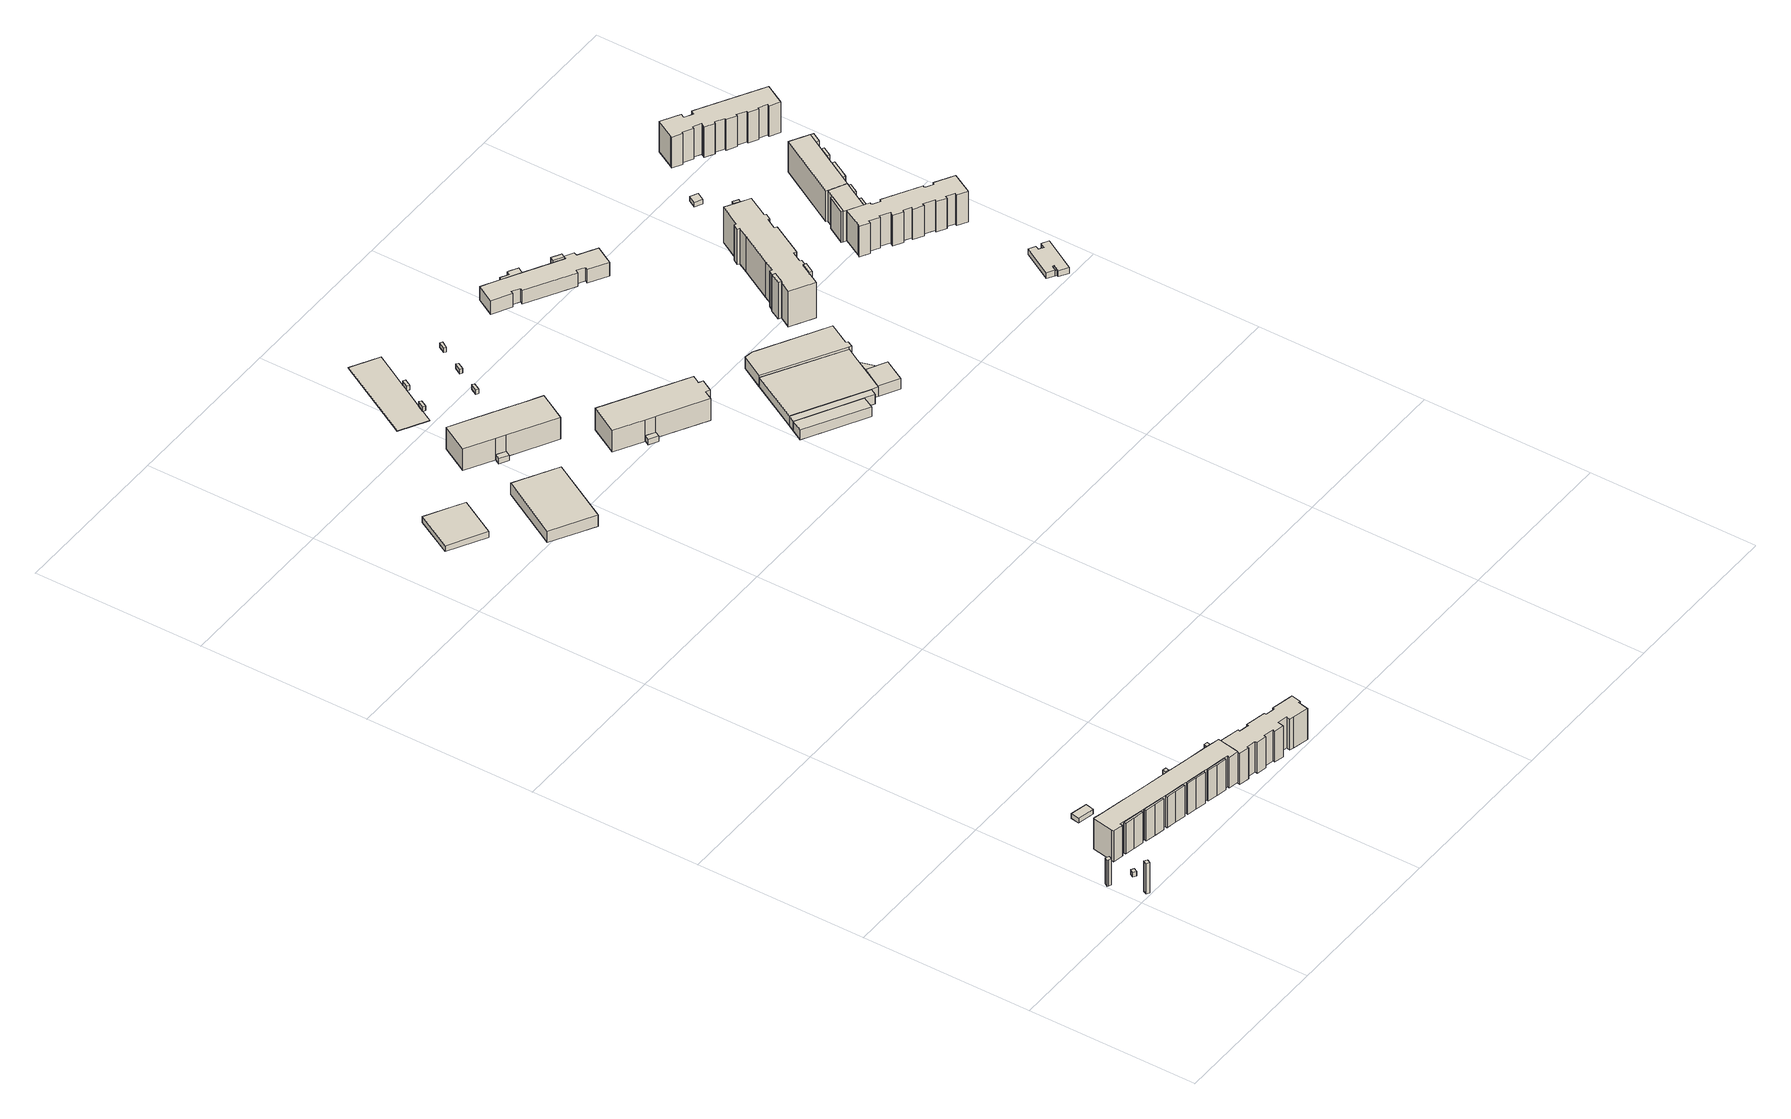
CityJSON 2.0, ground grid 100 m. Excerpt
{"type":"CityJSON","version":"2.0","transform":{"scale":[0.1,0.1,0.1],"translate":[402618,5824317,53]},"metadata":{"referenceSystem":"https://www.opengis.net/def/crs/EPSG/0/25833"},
"CityObjects":{
"building1":{"type":"Building","attributes":{"Gemeindeschluessel":"11000010","BezugspunktDach":"2200","function":"51009_1610","measuredHeight":19.88,"storeysAboveGround":0},"address":[{"country":"Germany","locality":"Berlin"}],"geometry":[{"type":"Solid","lod":"1","boundaries":[[[[0,1,2,3]],[[4,5,6,7]],[[4,7,3,2]],[[5,4,2,1]],[[6,5,1,0]],[[7,6,0,3]]]]}]},
"building2":{"type":"Building","attributes":{"Gemeindeschluessel":"11000010","BezugspunktDach":"2200","function":"51009_1610","measuredHeight":17.05,"storeysAboveGround":0},"address":[{"country":"Germany","locality":"Berlin"}],"geometry":[{"type":"Solid","lod":"1","boundaries":[[[[8,9,10,11,12,13]],[[14,15,16,17,18,19]],[[14,19,13,12]],[[15,14,12,11]],[[16,15,11,10]],[[17,16,10,9]],[[18,17,9,8]],[[19,18,8,13]]]]}]},
"building3":{"type":"Building","attributes":{"Gemeindeschluessel":"11000010","BezugspunktDach":"2200","function":"51009_1610","measuredHeight":3,"storeysAboveGround":0},"address":[{"country":"Germany","locality":"Berlin"}],"geometry":[{"type":"Solid","lod":"1","boundaries":[[[[20,21,22,23]],[[24,25,26,27]],[[24,27,23,22]],[[25,24,22,21]],[[26,25,21,20]],[[27,26,20,23]]]]}]},
"building4":{"type":"Building","attributes":{"Gemeindeschluessel":"11000010","BezugspunktDach":"2200","function":"51009_1610","measuredHeight":3,"storeysAboveGround":0},"address":[{"country":"Germany","locality":"Berlin"}],"geometry":[{"type":"Solid","lod":"1","boundaries":[[[[28,29,30,31]],[[32,33,34,35]],[[32,35,31,30]],[[33,32,30,29]],[[34,33,29,28]],[[35,34,28,31]]]]}]},
"building5":{"type":"Building","attributes":{"Gemeindeschluessel":"11000010","BezugspunktDach":"2200","function":"51009_1610","measuredHeight":2.23,"storeysAboveGround":0},"address":[{"country":"Germany","locality":"Berlin"}],"geometry":[{"type":"Solid","lod":"1","boundaries":[[[[36,37,38,39]],[[40,41,42,43]],[[40,43,39,38]],[[41,40,38,37]],[[42,41,37,36]],[[43,42,36,39]]]]}]},
"building6":{"type":"Building","attributes":{"Gemeindeschluessel":"11000010","BezugspunktDach":"2200","function":"31001_2523","measuredHeight":3,"storeysAboveGround":1},"address":[{"country":"Germany","locality":"Berlin","thoroughfareNumber":"44 (1)","thoroughfareName":"Wuhletalstraße"}],"geometry":[{"type":"Solid","lod":"1","boundaries":[[[[44,45,46,47]],[[48,49,50,51]],[[48,51,47,46]],[[49,48,46,45]],[[50,49,45,44]],[[51,50,44,47]]]]}]},
"building7":{"type":"Building","attributes":{"Gemeindeschluessel":"11000010","BezugspunktDach":"2200","function":"51009_1610","measuredHeight":2.2,"storeysAboveGround":0},"address":[{"country":"Germany","locality":"Berlin"}],"geometry":[{"type":"Solid","lod":"1","boundaries":[[[[52,53,54,55]],[[56,57,58,59]],[[56,59,55,54]],[[57,56,54,53]],[[58,57,53,52]],[[59,58,52,55]]]]}]},
"building8":{"type":"Building","attributes":{"Gemeindeschluessel":"11000010","function":"31001_1010"},"address":[{"country":"Germany","locality":"Berlin","thoroughfareNumber":"44, 46, 48, 50, 52, 54","thoroughfareName":"Wuhletalstraße"}],"children":["building8-1","building8-2","building8-3","building8-4","building8-5","building8-6"]},
"building8-1":{"type":"BuildingPart","attributes":{"BezugspunktDach":"2200","measuredHeight":20.22,"storeysAboveGround":6},"parents":["building8"],"geometry":[{"type":"MultiSurface","lod":"1","boundaries":[[[60,61,62,63,64,65,66,67,68,69,70,71,72,73,74,75,76,77,78,79,80,81,82,83,84,85,86,87,88,89,90,91]],[[92,93,94,95,96,43,42,59,58,97,98,99,100,101,102,103,104,105,106,107,108,109,110,111,112,113,114,115,116,117,118,119]],[[92,119,91,90]],[[93,92,90,89]],[[94,93,89,88]],[[95,94,88,87]],[[96,95,87,86]],[[43,96,86,85]],[[42,43,85,84]],[[59,42,84,83]],[[58,59,83,82]],[[97,58,82,81]],[[98,97,81,80]],[[99,98,80,79]],[[100,99,79,78]],[[101,100,78,77]],[[102,101,77,76]],[[103,102,76,75]],[[104,103,75,74]],[[105,104,74,73]],[[106,105,73,72]],[[107,106,72,71]],[[108,107,71,70]],[[109,108,70,69]],[[110,120,121,68]],[[111,110,68,67]],[[113,112,66,65]],[[115,122,123,124,63]],[[125,126,127,128]],[[116,115,63,62]],[[117,129,130,62,61]],[[118,117,61,60]],[[119,118,60,91]],[[109,69,121,120]],[[112,111,67,66,131]],[[114,113,65,64]],[[132,114,64,126,125]],[[128,127,124,123,122]],[[116,62,130,129]]]}]},
"building8-2":{"type":"BuildingPart","attributes":{"BezugspunktDach":"2200","measuredHeight":20.22,"storeysAboveGround":6},"parents":["building8"],"geometry":[{"type":"MultiSurface","lod":"1","boundaries":[[[133,134,65,126,135]],[[125,113,136,137,138]],[[125,138,135,126]],[[136,113,65,134]],[[137,136,134,133]],[[138,137,133,135]],[[114,64,65,113]],[[125,126,64,114]]]}]},
"building8-3":{"type":"BuildingPart","attributes":{"BezugspunktDach":"2200","measuredHeight":20.22,"storeysAboveGround":6},"parents":["building8"],"geometry":[{"type":"Solid","lod":"1","boundaries":[[[[139,140,69,121,141]],[[120,109,142,143,144]],[[120,144,141,121]],[[142,109,69,140]],[[143,142,140,139]],[[144,143,139,141]],[[109,120,121,69]]]]}]},
"building8-4":{"type":"BuildingPart","attributes":{"BezugspunktDach":"2200","measuredHeight":20.22,"storeysAboveGround":6},"parents":["building8"],"geometry":[{"type":"Solid","lod":"1","boundaries":[[[[145,146,127,124,147]],[[123,128,148,149,150]],[[123,150,147,124]],[[148,128,127,146]],[[149,148,146,145]],[[150,149,145,147]],[[128,123,124,127]]]]}]},
"building8-5":{"type":"BuildingPart","attributes":{"BezugspunktDach":"2200","measuredHeight":20.22,"storeysAboveGround":6},"parents":["building8"],"geometry":[{"type":"MultiSurface","lod":"1","boundaries":[[[151,152,67,66,153]],[[112,111,154,155,156]],[[112,156,153,66]],[[154,111,67,152]],[[155,154,152,151]],[[156,155,151,153]],[[111,112,66,67,157]]]}]},
"building8-6":{"type":"BuildingPart","attributes":{"BezugspunktDach":"2200","measuredHeight":20.22,"storeysAboveGround":6},"parents":["building8"],"geometry":[{"type":"Solid","lod":"1","boundaries":[[[[158,159,62,130,160]],[[129,116,161,162,163]],[[129,163,160,130]],[[161,116,62,159]],[[162,161,159,158]],[[163,162,158,160]],[[116,129,130,62]]]]}]},
"building9":{"type":"Building","attributes":{"Gemeindeschluessel":"11000010","BezugspunktDach":"2200","function":"51009_1610","measuredHeight":20.76,"storeysAboveGround":0},"address":[{"country":"Germany","locality":"Berlin"}],"geometry":[{"type":"Solid","lod":"1","boundaries":[[[[164,165,166,167]],[[168,169,98,97]],[[168,97,167,166]],[[169,168,166,165]],[[98,169,165,164]],[[97,98,164,167]]]]}]},
"building10":{"type":"Building","attributes":{"Gemeindeschluessel":"11000010","BezugspunktDach":"2200","function":"51009_1610","measuredHeight":12.46,"storeysAboveGround":0},"address":[{"country":"Germany","locality":"Berlin"}],"geometry":[{"type":"Solid","lod":"1","boundaries":[[[[170,171,172,173]],[[174,175,100,99]],[[174,99,173,172]],[[175,174,172,171]],[[100,175,171,170]],[[99,100,170,173]]]]}]},
"building11":{"type":"Building","attributes":{"Gemeindeschluessel":"11000010","BezugspunktDach":"2200","function":"51009_1610","measuredHeight":20.37,"storeysAboveGround":0},"address":[{"country":"Germany","locality":"Berlin"}],"geometry":[{"type":"Solid","lod":"1","boundaries":[[[[176,177,178,179]],[[180,181,102,101]],[[180,101,179,178]],[[181,180,178,177]],[[102,181,177,176]],[[101,102,176,179]]]]}]},
"building12":{"type":"Building","attributes":{"Gemeindeschluessel":"11000010","BezugspunktDach":"2200","function":"31001_1010","measuredHeight":20.27,"storeysAboveGround":6},"address":[{"country":"Germany","locality":"Berlin","thoroughfareNumber":"56, 58, 60","thoroughfareName":"Wuhletalstraße"}],"geometry":[{"type":"Solid","lod":"1","boundaries":[[[[182,183,184,185,186,187,188,189,190,191,192,193,194,195,196,197,198,199,200,201,202,203,204,205,206,207,208,209,210,211,212]],[[213,214,215,216,217,218,219,220,221,222,223,224,225,226,227,228,229,230,231,232,233,234,235,236,237,238,239,240,241,242,243]],[[213,243,212,211]],[[214,213,211,210]],[[215,214,210,209]],[[216,215,209,208]],[[217,216,208,207]],[[218,217,207,206]],[[219,218,206,205]],[[220,219,205,204]],[[221,220,204,203]],[[222,221,203,202]],[[223,222,202,201]],[[224,223,201,200]],[[225,224,200,199]],[[226,225,199,198]],[[227,226,198,197]],[[228,227,197,196]],[[229,228,196,195]],[[230,229,195,194]],[[231,230,194,193]],[[232,231,193,192]],[[233,232,192,191]],[[234,233,191,190]],[[235,234,190,189]],[[236,235,189,188]],[[237,236,188,187]],[[238,237,187,186]],[[239,238,186,185]],[[240,239,185,184]],[[241,240,184,183]],[[242,241,183,182]],[[243,242,182,212]]]]}]},
"building13":{"type":"Building","attributes":{"Gemeindeschluessel":"11000010","BezugspunktDach":"2200","function":"31001_3065","measuredHeight":3.96,"storeysAboveGround":1},"address":[{"country":"Germany","locality":"Berlin","thoroughfareNumber":"14","thoroughfareName":"Flämingstraße"}],"geometry":[{"type":"Solid","lod":"1","boundaries":[[[[244,245,246,247]],[[248,249,250,251]],[[248,251,247,246]],[[249,248,246,245]],[[250,249,245,244]],[[251,250,244,247]]]]}]},
"building14":{"type":"Building","attributes":{"Gemeindeschluessel":"11000010","BezugspunktDach":"2200","function":"31001_3021","measuredHeight":7.24,"storeysAboveGround":1},"address":[{"country":"Germany","locality":"Berlin","thoroughfareNumber":"18 (1)","thoroughfareName":"Flämingstraße"}],"geometry":[{"type":"Solid","lod":"1","boundaries":[[[[252,253,254,255]],[[256,257,258,259]],[[256,259,255,254]],[[257,256,254,253]],[[258,257,253,252]],[[259,258,252,255]]]]}]},
"building15":{"type":"Building","attributes":{"Gemeindeschluessel":"11000010","BezugspunktDach":"2200","function":"51009_1610","measuredHeight":3.48,"storeysAboveGround":0},"address":[{"country":"Germany","locality":"Berlin"}],"geometry":[{"type":"Solid","lod":"1","boundaries":[[[[260,261,262,263]],[[264,265,266,267]],[[264,267,263,262]],[[265,264,262,261]],[[266,265,261,260]],[[267,266,260,263]]]]}]},
"building16":{"type":"Building","attributes":{"Gemeindeschluessel":"11000010","BezugspunktDach":"2200","function":"51009_1610","measuredHeight":3,"storeysAboveGround":0},"address":[{"country":"Germany","locality":"Berlin"}],"geometry":[{"type":"Solid","lod":"1","boundaries":[[[[268,269,270,271]],[[272,273,274,275]],[[272,275,271,270]],[[273,272,270,269]],[[274,273,269,268]],[[275,274,268,271]]]]}]},
"building17":{"type":"Building","attributes":{"name":"Marcana Schule","Gemeindeschluessel":"11000010","BezugspunktDach":"2200","function":"31001_3021","measuredHeight":14.15,"storeysAboveGround":4},"address":[{"country":"Germany","locality":"Berlin","thoroughfareNumber":"18","thoroughfareName":"Flämingstraße"}],"geometry":[{"type":"Solid","lod":"1","boundaries":[[[[276,277,278,279,280,281,282,283,284,285]],[[286,287,288,289,290,291,292,293,294,295]],[[286,295,285,284]],[[287,286,284,283]],[[288,287,283,282]],[[289,288,282,281]],[[290,289,281,280]],[[291,290,280,279]],[[292,291,279,278]],[[293,292,278,277]],[[294,293,277,276]],[[295,294,276,285]]]]}]},
"building18":{"type":"Building","attributes":{"Gemeindeschluessel":"11000010","BezugspunktDach":"2200","function":"51009_1610","measuredHeight":3,"storeysAboveGround":0},"address":[{"country":"Germany","locality":"Berlin"}],"geometry":[{"type":"Solid","lod":"1","boundaries":[[[[296,297,298,299]],[[300,301,302,303]],[[300,303,299,298]],[[301,300,298,297]],[[302,301,297,296]],[[303,302,296,299]]]]}]},
"building19":{"type":"Building","attributes":{"Gemeindeschluessel":"11000010","BezugspunktDach":"2200","function":"51009_1610","measuredHeight":2.61,"storeysAboveGround":0},"address":[{"country":"Germany","locality":"Berlin"}],"geometry":[{"type":"Solid","lod":"1","boundaries":[[[[304,305,306,307]],[[308,309,290,289]],[[308,289,307,306]],[[309,308,306,305]],[[290,309,305,304]],[[289,290,304,307]]]]}]},
"building20":{"type":"Building","attributes":{"Gemeindeschluessel":"11000010","BezugspunktDach":"2200","function":"31001_3060","measuredHeight":0.087,"storeysAboveGround":5},"address":[{"country":"Germany","locality":"Berlin","thoroughfareNumber":"16A, 16B, 16C","thoroughfareName":"Wittenberger Straße"}],"geometry":[{"type":"Solid","lod":"1","boundaries":[[[[310,303,300,311,312,313,314,315,316,317]],[[318,319,320,321,322,323,324,325,326,327]],[[318,327,317,316]],[[319,318,316,315]],[[320,319,315,314]],[[321,320,314,313]],[[322,321,313,312]],[[323,322,312,311]],[[324,323,311,300]],[[325,324,300,303]],[[326,325,303,310]],[[327,326,310,317]]]]}]},
"building21":{"type":"Building","attributes":{"Gemeindeschluessel":"11000010","BezugspunktDach":"2200","function":"51009_1610","measuredHeight":3.48,"storeysAboveGround":0},"address":[{"country":"Germany","locality":"Berlin"}],"geometry":[{"type":"Solid","lod":"1","boundaries":[[[[328,329,330,331]],[[332,333,334,335]],[[332,335,331,330]],[[333,332,330,329]],[[334,333,329,328]],[[335,334,328,331]]]]}]},
"building22":{"type":"Building","attributes":{"Gemeindeschluessel":"11000010","BezugspunktDach":"2200","function":"51009_1610","measuredHeight":3,"storeysAboveGround":0},"address":[{"country":"Germany","locality":"Berlin"}],"geometry":[{"type":"Solid","lod":"1","boundaries":[[[[336,337,338,339]],[[322,340,341,323]],[[322,323,339,338]],[[340,322,338,337]],[[341,340,337,336]],[[323,341,336,339]]]]}]},
"building23":{"type":"Building","attributes":{"Gemeindeschluessel":"11000010","BezugspunktDach":"2200","function":"51009_1610","measuredHeight":3,"storeysAboveGround":0},"address":[{"country":"Germany","locality":"Berlin"}],"geometry":[{"type":"Solid","lod":"1","boundaries":[[[[342,343,344,345]],[[346,347,348,349]],[[346,349,345,344]],[[347,346,344,343]],[[348,347,343,342]],[[349,348,342,345]]]]}]},
"building24":{"type":"Building","attributes":{"Gemeindeschluessel":"11000010","BezugspunktDach":"2200","function":"31001_3021","measuredHeight":14.2,"storeysAboveGround":4},"address":[{"country":"Germany","locality":"Berlin","thoroughfareNumber":"16","thoroughfareName":"Flämingstraße"}],"geometry":[{"type":"Solid","lod":"1","boundaries":[[[[350,351,352,353,354,355,356,357,358,359]],[[360,361,362,363,364,365,366,367,368,369]],[[360,369,359,358]],[[361,360,358,357]],[[362,361,357,356]],[[363,362,356,355]],[[364,363,355,354]],[[365,364,354,353]],[[366,365,353,352]],[[367,366,352,351]],[[368,367,351,350]],[[369,368,350,359]]]]}]},
"building25":{"type":"Building","attributes":{"Gemeindeschluessel":"11000010","BezugspunktDach":"2200","function":"51009_1610","measuredHeight":3,"storeysAboveGround":0},"address":[{"country":"Germany","locality":"Berlin"}],"geometry":[{"type":"Solid","lod":"1","boundaries":[[[[370,371,372,373]],[[374,375,376,377]],[[374,377,373,372]],[[375,374,372,371]],[[376,375,371,370]],[[377,376,370,373]]]]}]},
"building26":{"type":"Building","attributes":{"Gemeindeschluessel":"11000010","BezugspunktDach":"2200","function":"51009_1610","measuredHeight":3,"storeysAboveGround":0},"address":[{"country":"Germany","locality":"Berlin"}],"geometry":[{"type":"Solid","lod":"1","boundaries":[[[[378,379,380,381]],[[382,383,384,385]],[[382,385,381,380]],[[383,382,380,379]],[[384,383,379,378]],[[385,384,378,381]]]]}]},
"building27":{"type":"Building","attributes":{"Gemeindeschluessel":"11000010","function":"31001_9998"},"address":[{"country":"Germany","locality":"Berlin","thoroughfareNumber":"40","thoroughfareName":"Wittenberger Straße"}],"children":["building27-1","building27-2","building27-3","building27-4","building27-5","building27-6"]},
"building27-1":{"type":"BuildingPart","attributes":{"BezugspunktDach":"2200","measuredHeight":11.66,"storeysAboveGround":2},"parents":["building27"],"geometry":[{"type":"MultiSurface","lod":"1","boundaries":[[[386,387,388,389,390,391,392,393]],[[394,395,396,397,398,399,400,401]],[[394,401,393,392]],[[397,396,390,389]],[[389,402,403,404]],[[399,398,388,387]],[[387,399,387,386]],[[386,400,386,393]],[[395,394,392,391]],[[396,395,391,390]],[[405,398,406,407,402,388]],[[397,404,403,407]],[[400,399,387,386]],[[408,401,400,386,393]]]}]},
"building27-2":{"type":"BuildingPart","attributes":{"BezugspunktDach":"2200","measuredHeight":6.82,"storeysAboveGround":2},"parents":["building27"],"geometry":[{"type":"MultiSurface","lod":"1","boundaries":[[[409,410,411,412,413]],[[407,414,415,416,398]],[[402,388,398,413,412]],[[414,417,403,412,411]],[[415,414,411,410]],[[416,415,410,409]],[[398,416,409,413]],[[407,398,388,402]],[[407,403,417,414]]]}]},
"building27-3":{"type":"BuildingPart","attributes":{"BezugspunktDach":"2200","measuredHeight":7.51,"storeysAboveGround":2},"parents":["building27"],"geometry":[{"type":"MultiSurface","lod":"1","boundaries":[[[418,419,420,421,422,423,424,425]],[[426,427,428,429,430,431,396,394]],[[426,394,425,424]],[[427,426,424,423]],[[428,427,423,422]],[[429,428,422,421]],[[430,429,421,420]],[[431,430,420,419]],[[396,431,419,418]],[[392,391,395,394,396,395,391,390,418,425]],[[394,395,391,392]],[[390,391,395,396]]]}]},
"building27-4":{"type":"BuildingPart","attributes":{"BezugspunktDach":"2200","measuredHeight":6.02,"storeysAboveGround":2},"parents":["building27"],"geometry":[{"type":"MultiSurface","lod":"1","boundaries":[[[432,433,387,393,434]],[[401,399,435,436,437]],[[401,437,434,393]],[[435,399,387,433]],[[436,435,433,432]],[[387,399,400,386]],[[393,386,400,401]],[[437,436,432,434,438]]]}]},
"building27-5":{"type":"BuildingPart","attributes":{"BezugspunktDach":"2200","measuredHeight":6.25,"storeysAboveGround":2},"parents":["building27"],"geometry":[{"type":"MultiSurface","lod":"1","boundaries":[[[439,440,441,442]],[[437,436,443,444]],[[437,444,442,441]],[[445,432,434,441,440]],[[443,436,440,439]],[[444,443,439,442]],[[436,437,434,432,445]]]}]},
"building27-6":{"type":"BuildingPart","attributes":{"BezugspunktDach":"2200","measuredHeight":4.82,"storeysAboveGround":2},"parents":["building27"],"geometry":[{"type":"MultiSurface","lod":"1","boundaries":[[[417,404,403]],[[397,414,407]],[[414,397,404,417]],[[397,446,407,403,404]],[[407,414,417,403]]]}]},
"building28":{"type":"Building","attributes":{"Gemeindeschluessel":"11000010","function":"31001_3065"},"address":[{"country":"Germany","locality":"Berlin","thoroughfareNumber":"20, 22","thoroughfareName":"Wittenberger Straße"}],"children":["building28-1","building28-2"]},
"building28-1":{"type":"BuildingPart","attributes":{"BezugspunktDach":"2200","measuredHeight":8.85,"storeysAboveGround":3},"parents":["building28"],"geometry":[{"type":"MultiSurface","lod":"1","boundaries":[[[447,448,449,450,451,452,453,454,455,456,457,458,459,460,461,462,463,464,465,466,467,468]],[[469,470,471,472,473,474,475,476,477,478,479,480,481,482,483,484,485,486,487,488,489,490]],[[469,490,468,467]],[[470,469,467,466]],[[491,492,466,465]],[[472,471,465,464]],[[473,472,464,463]],[[474,473,463,462]],[[475,474,462,461]],[[476,475,461,460]],[[477,476,460,459]],[[478,477,459,458]],[[479,478,458,457]],[[480,479,457,456]],[[481,480,456,455]],[[482,481,455,454]],[[483,482,454,453]],[[484,483,453,452]],[[485,484,452,451]],[[486,485,451,450]],[[487,486,450,449]],[[488,487,449,448]],[[489,488,448,447]],[[490,489,447,468]],[[493,471,470,492,491]]]}]},
"building28-2":{"type":"BuildingPart","attributes":{"BezugspunktDach":"2200","measuredHeight":8.83,"storeysAboveGround":3},"parents":["building28"],"geometry":[{"type":"MultiSurface","lod":"1","boundaries":[[[491,494,495,496,497,498,492]],[[499,500,501,502,503,504,505]],[[499,505,492,498]],[[500,499,498,497]],[[501,500,497,496]],[[502,501,496,495]],[[503,502,495,494]],[[504,503,494,491]],[[505,504,506,471,470]],[[470,471,506,491,492,507]]]}]},
"building29":{"type":"Building","attributes":{"Gemeindeschluessel":"11000010","BezugspunktDach":"2200","function":"51009_1610","measuredHeight":23.93,"storeysAboveGround":0},"address":[{"country":"Germany","locality":"Berlin"}],"geometry":[{"type":"Solid","lod":"1","boundaries":[[[[508,509,510,511,512]],[[513,514,515,516,517]],[[513,517,512,511]],[[514,513,511,510]],[[515,514,510,509]],[[516,515,509,508]],[[517,516,508,512]]]]}]},
"building30":{"type":"Building","attributes":{"Gemeindeschluessel":"11000010","BezugspunktDach":"2200","function":"51009_1610","measuredHeight":23.76,"storeysAboveGround":0},"address":[{"country":"Germany","locality":"Berlin"}],"geometry":[{"type":"Solid","lod":"1","boundaries":[[[[518,519,520,521,522]],[[523,524,525,526,527]],[[523,527,522,521]],[[524,523,521,520]],[[525,524,520,519]],[[526,525,519,518]],[[527,526,518,522]]]]}]},
"building31":{"type":"Building","attributes":{"Gemeindeschluessel":"11000010","BezugspunktDach":"2200","function":"31001_1022","measuredHeight":23.22,"storeysAboveGround":3},"address":[{"country":"Germany","locality":"Berlin","thoroughfareNumber":"38","thoroughfareName":"Wittenberger Straße"}],"geometry":[{"type":"Solid","lod":"1","boundaries":[[[[528,529,530,531,532,533,534,535,536,537,538,539,540,541,542,543,544,545,546,547,548,549,550,551,552,553,554,555,556,557]],[[516,515,514,558,559,560,561,562,563,564,565,566,567,568,569,570,571,572,573,574,575,576,577,578,579,580,581,582,583,584]],[[516,584,557,556]],[[515,516,556,555]],[[514,515,555,554]],[[558,514,554,553]],[[559,558,553,552]],[[560,559,552,551]],[[561,560,551,550]],[[562,561,550,549]],[[563,562,549,548]],[[564,563,548,547]],[[565,564,547,546]],[[566,565,546,545]],[[567,566,545,544]],[[568,567,544,543]],[[569,568,543,542]],[[570,569,542,541]],[[571,570,541,540]],[[572,571,540,539]],[[573,572,539,538]],[[574,573,538,537]],[[575,574,537,536]],[[576,575,536,535]],[[577,576,535,534]],[[578,577,534,533]],[[579,578,533,532]],[[580,579,532,531]],[[581,580,531,530]],[[582,581,530,529]],[[583,582,529,528]],[[584,583,528,557]]]]}]},
"building32":{"type":"Building","attributes":{"Gemeindeschluessel":"11000010","BezugspunktDach":"2200","function":"51009_1610","measuredHeight":23.65,"storeysAboveGround":0},"address":[{"country":"Germany","locality":"Berlin"}],"geometry":[{"type":"Solid","lod":"1","boundaries":[[[[585,586,587,588]],[[589,590,591,592]],[[589,592,588,587]],[[590,589,587,586]],[[591,590,586,585]],[[592,591,585,588]]]]}]},
"building33":{"type":"Building","attributes":{"Gemeindeschluessel":"11000010","BezugspunktDach":"2200","function":"31001_2523","measuredHeight":3.21,"storeysAboveGround":1},"address":[{"country":"Germany","locality":"Berlin","thoroughfareNumber":"25 (1)","thoroughfareName":"Wittenberger Straße"}],"geometry":[{"type":"Solid","lod":"1","boundaries":[[[[593,594,595,596]],[[597,598,599,600]],[[597,600,596,595]],[[598,597,595,594]],[[599,598,594,593]],[[600,599,593,596]]]]}]},
"building34":{"type":"Building","attributes":{"Gemeindeschluessel":"11000010","BezugspunktDach":"2200","function":"51009_1610","measuredHeight":3.27,"storeysAboveGround":0},"address":[{"country":"Germany","locality":"Berlin"}],"geometry":[{"type":"Solid","lod":"1","boundaries":[[[[601,602,603,604]],[[605,606,607,608]],[[605,608,604,603]],[[606,605,603,602]],[[607,606,602,601]],[[608,607,601,604]]]]}]},
"building35":{"type":"Building","attributes":{"Gemeindeschluessel":"11000010","BezugspunktDach":"2200","function":"31001_3212","measuredHeight":3.79,"storeysAboveGround":1},"address":[{"country":"Germany","locality":"Berlin","thoroughfareNumber":"48","thoroughfareName":"Wittenberger Straße"}],"geometry":[{"type":"Solid","lod":"1","boundaries":[[[[609,610,611,612,613,614,615,616,617,618,619,620,621,622]],[[623,624,625,626,627,628,629,630,631,607,606,605,608,632]],[[623,632,622,621]],[[624,623,621,620]],[[625,624,620,619]],[[626,625,619,618]],[[627,626,618,617]],[[628,627,617,616]],[[629,628,616,615]],[[630,629,615,614]],[[631,630,614,613]],[[607,631,613,612]],[[606,607,612,611]],[[605,606,611,610]],[[608,605,610,609]],[[632,608,609,622]]]]}]},
"building36":{"type":"Building","attributes":{"Gemeindeschluessel":"11000010","BezugspunktDach":"2200","function":"31001_1010","measuredHeight":19.99,"storeysAboveGround":6},"address":[{"country":"Germany","locality":"Berlin","thoroughfareNumber":"41, 43, 45, 47","thoroughfareName":"Wittenberger Straße"}],"geometry":[{"type":"Solid","lod":"1","boundaries":[[[[633,634,635,636,637,638,639,640,641,642,643,644,645,646,647,648,649,650,651,652,653,654,655,656,657,658,659,660,661,662,663,664,665,666,667]],[[668,669,670,671,672,673,674,675,676,677,678,679,680,681,682,683,684,685,686,687,688,689,690,691,692,693,694,695,696,697,698,699,700,701,702]],[[668,702,667,666]],[[669,668,666,665]],[[670,669,665,664]],[[671,670,664,663]],[[672,671,663,662]],[[673,672,662,661]],[[674,673,661,660]],[[675,674,660,659]],[[676,675,659,658]],[[677,676,658,657]],[[678,677,657,656]],[[679,678,656,655]],[[680,679,655,654]],[[681,680,654,653]],[[682,681,653,652]],[[683,682,652,651]],[[684,683,651,650]],[[685,684,650,649]],[[686,685,649,648]],[[687,686,648,647]],[[688,687,647,646]],[[689,688,646,645]],[[690,689,645,644]],[[691,690,644,643]],[[692,691,643,642]],[[693,692,642,641]],[[694,693,641,640]],[[695,694,640,639]],[[696,695,639,638]],[[697,696,638,637]],[[698,697,637,636]],[[699,698,636,635]],[[700,699,635,634]],[[701,700,634,633]],[[702,701,633,667]]]]}]},
"building37":{"type":"Building","attributes":{"Gemeindeschluessel":"11000010","function":"31001_1010"},"address":[{"country":"Germany","locality":"Berlin","thoroughfareNumber":"33, 35, 37, 39","thoroughfareName":"Wittenberger Straße"}],"children":["building37-1","building37-2","building37-3","building37-4","building37-5","building37-6","building37-7","building37-8"]},
"building37-1":{"type":"BuildingPart","attributes":{"BezugspunktDach":"2200","measuredHeight":20.08,"storeysAboveGround":6},"parents":["building37"],"geometry":[{"type":"MultiSurface","lod":"1","boundaries":[[[703,704,705,706,707,708,709,710,711]],[[712,713,714,715,716,717,718,719,720]],[[712,720,711,710]],[[713,712,710,709]],[[715,721,722,723,707]],[[714,708,724,725]],[[716,715,707,706]],[[718,717,705,704]],[[720,719,703,711]],[[726,714,713,709,708]],[[725,724,723,722,721]],[[717,716,706,705]],[[719,718,704,703]]]}]},
"building37-2":{"type":"BuildingPart","attributes":{"BezugspunktDach":"2200","measuredHeight":20.08,"storeysAboveGround":6},"parents":["building37"],"geometry":[{"type":"Solid","lod":"1","boundaries":[[[[727,728,709,708]],[[713,729,730,714]],[[729,713,709,728]],[[730,729,728,727]],[[714,730,727,708]],[[713,714,708,709]]]]}]},
"building37-3":{"type":"BuildingPart","attributes":{"BezugspunktDach":"2200","measuredHeight":20.09,"storeysAboveGround":6},"parents":["building37"],"geometry":[{"type":"MultiSurface","lod":"1","boundaries":[[[731,732,733,734,735,736,704,703,737,738]],[[739,719,718,740,741,742,743,744,745,746]],[[719,739,737,703]],[[740,718,704,736]],[[747,748,736,735]],[[742,741,735,734],[749,750,747,741]],[[743,742,734,733]],[[751,752,753,733,732]],[[745,744,732,731]],[[746,745,731,738]],[[738,737,739,746]],[[718,719,703,704]],[[741,740,748,747]],[[747,750,749,741]],[[754,744,743,753,752,751]]]}]},
"building37-4":{"type":"BuildingPart","attributes":{"BezugspunktDach":"2200","measuredHeight":20.29,"storeysAboveGround":6},"parents":["building37"],"geometry":[{"type":"Solid","lod":"1","boundaries":[[[[755,756,757,758]],[[759,739,746,760]],[[759,760,758,757]],[[739,759,757,756]],[[746,738,737,739,756,755]],[[760,746,755,758]],[[739,737,738,746]]]]}]},
"building37-5":{"type":"BuildingPart","attributes":{"BezugspunktDach":"2200","measuredHeight":20.08,"storeysAboveGround":6},"parents":["building37"],"geometry":[{"type":"Solid","lod":"1","boundaries":[[[[761,762,763,706,705]],[[716,764,765,766,717]],[[764,716,706,763]],[[765,764,763,762]],[[766,765,762,761]],[[717,766,761,705]],[[716,717,705,706]]]]}]},
"building37-6":{"type":"BuildingPart","attributes":{"BezugspunktDach":"2200","measuredHeight":20.08,"storeysAboveGround":6},"parents":["building37"],"geometry":[{"type":"MultiSurface","lod":"1","boundaries":[[[767,768,724,722]],[[725,769,770,721]],[[769,725,724,768]],[[770,769,768,767]],[[721,770,767,722]],[[725,771,721,722,724]]]}]},
"building37-7":{"type":"BuildingPart","attributes":{"BezugspunktDach":"2200","measuredHeight":20.5,"storeysAboveGround":6},"parents":["building37"],"geometry":[{"type":"MultiSurface","lod":"1","boundaries":[[[772,773,748,750]],[[740,774,775,749]],[[774,740,748,773]],[[775,774,773,772]],[[749,775,772,750]],[[741,747,748,740]],[[750,747,741,749]]]}]},
"building37-8":{"type":"BuildingPart","attributes":{"BezugspunktDach":"2200","measuredHeight":20.55,"storeysAboveGround":6},"parents":["building37"],"geometry":[{"type":"MultiSurface","lod":"1","boundaries":[[[776,777,752,751]],[[743,778,779,744]],[[778,743,752,777]],[[779,778,777,776]],[[744,779,776,751]],[[743,744,751,752,780]]]}]},
"building38":{"type":"Building","attributes":{"Gemeindeschluessel":"11000010","BezugspunktDach":"2200","function":"31001_1010","measuredHeight":20.11,"storeysAboveGround":6},"address":[{"country":"Germany","locality":"Berlin","thoroughfareNumber":"25, 27, 29, 31","thoroughfareName":"Wittenberger Straße"}],"geometry":[{"type":"Solid","lod":"1","boundaries":[[[[781,782,783,784,785,786,787,788,789,790,791,792,793,794,795,796,797,798,799,800,801,802,803,804,805,806,807,808,809,810]],[[811,812,813,814,815,816,817,818,819,820,821,822,823,824,825,826,827,828,829,830,831,832,833,834,835,836,837,838,839,840]],[[811,840,810,809]],[[812,811,809,808]],[[813,812,808,807]],[[814,813,807,806]],[[815,814,806,805]],[[816,815,805,804]],[[817,816,804,803]],[[818,817,803,802]],[[819,818,802,801]],[[820,819,801,800]],[[821,820,800,799]],[[822,821,799,798]],[[823,822,798,797]],[[824,823,797,796]],[[825,824,796,795]],[[826,825,795,794]],[[827,826,794,793]],[[828,827,793,792]],[[829,828,792,791]],[[830,829,791,790]],[[831,830,790,789]],[[832,831,789,788]],[[833,832,788,787]],[[834,833,787,786]],[[835,834,786,785]],[[836,835,785,784]],[[837,836,784,783]],[[838,837,783,782]],[[839,838,782,781]],[[840,839,781,810]]]]}]}
},
"vertices":[
[85,6,212],[96,27,212],[79,37,212],[67,15,212],[79,37,13],[96,27,13],[85,6,13],[67,15,13],
[16,207,182],[29,200,182],[40,220,182],[27,227,182],[20,231,182],[9,211,182],[20,231,12],[27,227,12],[40,220,12],[29,200,12],[16,207,12],[9,211,12],
[154,133,44],[166,154,44],[149,164,44],[137,143,44],[149,164,14],[166,154,14],[154,133,14],[137,143,14],
[294,410,42],[298,430,42],[277,434,42],[274,414,42],[277,434,12],[298,430,12],[294,410,12],[274,414,12],
[436,381,34],[440,401,34],[416,406,34],[412,386,34],[416,406,11],[440,401,11],[436,381,11],[412,386,11],
[433,584,39],[444,633,39],[344,655,39],[333,604,39],[344,655,9],[444,633,9],[433,584,9],[333,604,9],
[577,352,33],[581,372,33],[560,376,33],[556,356,33],[560,376,11],[581,372,11],[577,352,11],[556,356,11],
[245,279,213],[247,293,213],[388,264,213],[407,260,213],[658,209,213],[674,206,213],[696,201,213],[815,177,213],[823,175,213],[958,148,213],[980,143,213],[978,131,213],[1037,119,213],[1039,131,213],[1060,240,213],[1063,252,213],[1005,264,213],[983,269,213],[862,294,213],[839,298,213],[721,323,213],[699,327,213],[577,352,213],[556,356,213],[436,381,213],[412,386,213],[294,410,213],[274,414,213],[210,428,213],[209,428,213],[186,305,213],[183,291,213],[186,305,11],[209,428,11],[210,428,11],[274,414,11],[294,410,11],[699,327,11],[721,323,11],[839,298,11],[862,294,11],[983,269,11],[1005,264,11],[1063,252,11],[1060,240,11],[1039,131,11],[1037,119,11],[978,131,11],[980,143,11],[958,148,11],[823,175,11],[815,177,11],[696,201,11],[674,206,11],[658,209,11],[407,260,11],[388,264,11],[247,293,11],[245,279,11],[183,291,11],[837,172,11],[837,172,213],[419,258,11],[410,260,11],[410,260,213],[553,230,11],[553,230,213],[530,235,213],[530,235,11],[269,288,11],[269,288,213],[696,201,96],[624,216,11],
[610,205,213],[672,193,213],[550,217,213],[672,193,11],[610,205,11],[550,217,11],
[895,148,213],[955,136,213],[835,160,213],[955,136,11],[895,148,11],[835,160,11],
[468,234,213],[528,222,213],[407,246,213],[528,222,11],[468,234,11],[407,246,11],
[752,177,213],[813,164,213],[694,188,213],[813,164,11],[752,177,11],[694,188,11],[815,177,96],
[325,263,213],[385,251,213],[266,275,213],[385,251,11],[325,263,11],[266,275,11],
[721,323,219],[725,343,219],[703,347,219],[699,327,219],[703,347,11],[725,343,11],
[862,294,135],[866,314,135],[843,318,135],[839,298,135],[843,318,11],[866,314,11],
[1005,264,215],[1009,285,215],[987,289,215],[983,269,215],[987,289,11],[1009,285,11],
[1094,93,210],[1096,107,210],[1155,95,210],[1153,81,210],[1213,69,210],[1216,82,210],[1277,69,210],[1274,56,210],[1331,44,210],[1334,58,210],[1339,80,210],[1397,68,210],[1392,46,210],[1418,40,210],[1510,19,210],[1523,81,210],[1535,79,210],[1547,138,210],[1535,140,210],[1416,165,210],[1413,154,210],[1357,166,210],[1359,177,210],[1239,202,210],[1236,190,210],[1177,202,210],[1180,215,210],[1060,240,210],[1039,131,210],[1037,119,210],[1035,105,210],[1037,119,7],[1039,131,7],[1060,240,7],[1180,215,7],[1177,202,7],[1236,190,7],[1239,202,7],[1359,177,7],[1357,166,7],[1413,154,7],[1416,165,7],[1535,140,7],[1547,138,7],[1535,79,7],[1523,81,7],[1510,19,7],[1418,40,7],[1392,46,7],[1397,68,7],[1339,80,7],[1334,58,7],[1331,44,7],[1274,56,7],[1277,69,7],[1216,82,7],[1213,69,7],[1153,81,7],[1155,95,7],[1096,107,7],[1094,93,7],[1035,105,7],
[447,4243,102],[570,4463,102],[356,4582,102],[234,4362,102],[356,4582,63],[570,4463,63],[447,4243,63],[234,4362,63],
[833,3844,128],[1037,4205,128],[791,4344,128],[586,3983,128],[791,4344,55],[1037,4205,55],[833,3844,55],[586,3983,55],
[1007,4498,85],[1024,4528,85],[973,4557,85],[956,4526,85],[973,4557,51],[1024,4528,51],[1007,4498,51],[956,4526,51],
[1037,4736,80],[1047,4753,80],[1024,4766,80],[1015,4749,80],[1024,4766,50],[1047,4753,50],[1037,4736,50],[1015,4749,50],
[973,4557,191],[1024,4528,191],[1288,4379,191],[1381,4542,191],[1272,4603,191],[1250,4616,191],[1037,4736,191],[1015,4749,191],[906,4810,191],[814,4647,191],[906,4810,49],[1015,4749,49],[1037,4736,49],[1250,4616,49],[1272,4603,49],[1381,4542,49],[1288,4379,49],[1024,4528,49],[973,4557,49],[814,4647,49],
[1083,5055,88],[1105,5094,88],[1092,5101,88],[1070,5062,88],[1092,5101,58],[1105,5094,58],[1083,5055,58],[1070,5062,58],
[1272,4603,75],[1282,4621,75],[1260,4634,75],[1250,4616,75],[1260,4634,49],[1282,4621,49],
[1031,4994,58],[1159,5219,58],[1181,5258,58],[1247,5375,58],[1269,5415,58],[1300,5470,58],[1140,5560,58],[872,5084,58],[1140,5560,57],[1300,5470,57],[1269,5415,57],[1247,5375,57],[1181,5258,57],[1159,5219,57],[1092,5101,57],[1070,5062,57],[1031,4994,57],[872,5084,57],
[1557,3968,76],[1573,3997,76],[1522,4025,76],[1506,3997,76],[1522,4025,41],[1573,3997,41],[1557,3968,41],[1506,3997,41],
[1172,5211,87],[1194,5251,87],[1181,5258,87],[1159,5219,87],[1194,5251,57],[1172,5211,57],
[1341,4909,87],[1363,4949,87],[1350,4956,87],[1328,4917,87],[1350,4956,57],[1363,4949,57],[1341,4909,57],[1328,4917,57],
[1522,4025,181],[1573,3997,181],[1839,3846,181],[1868,3897,181],[1892,3884,181],[1931,3953,181],[1907,3966,181],[1933,4012,181],[1455,4282,181],[1361,4116,181],[1455,4282,39],[1933,4012,39],[1907,3966,39],[1931,3953,39],[1892,3884,39],[1868,3897,39],[1839,3846,39],[1573,3997,39],[1522,4025,39],[1361,4116,39],
[1429,5066,85],[1451,5105,85],[1438,5112,85],[1416,5073,85],[1438,5112,55],[1451,5105,55],[1429,5066,55],[1416,5073,55],
[1517,5223,87],[1540,5262,87],[1527,5269,87],[1505,5230,87],[1527,5269,57],[1540,5262,57],[1517,5223,57],[1505,5230,57],
[2264,3391,79],[2448,3288,79],[2482,3269,79],[2596,3472,79],[2641,3553,79],[2425,3677,79],[2209,3802,79],[2047,3513,79],[2209,3802,18],[2425,3677,18],[2641,3553,18],[2596,3472,18],[2482,3269,18],[2448,3288,18],[2264,3391,18],[2047,3513,18],[2551,3392,79],[2551,3392,67],[2596,3472,67],[2482,3269,44],[2502,3305,18],[2551,3392,18],[2047,3513,49],
[2591,3208,87],[2661,3333,87],[2632,3349,87],[2551,3392,87],[2482,3269,87],[2632,3349,18],[2661,3333,18],[2591,3208,18],[2632,3349,67],
[2641,3553,94],[2653,3546,94],[2671,3580,94],[2660,3587,94],[2730,3712,94],[2336,3932,94],[2286,3939,94],[2209,3802,94],[2286,3939,18],[2336,3932,18],[2730,3712,18],[2660,3587,18],[2671,3580,18],[2653,3546,18],
[2372,3279,79],[2425,3250,79],[2024,3472,79],[2425,3250,18],[2372,3279,18],[2024,3472,18],[2024,3472,42],
[2334,3209,81],[2372,3279,81],[2024,3472,81],[1986,3405,81],[2334,3209,18],[1986,3405,18],[2372,3279,45],
[2584,3452,18],
[1998,5148,135],[2007,5165,135],[2054,5139,135],[2045,5122,135],[2313,4970,135],[2323,4987,135],[2370,4961,135],[2360,4943,135],[2468,4882,135],[2529,4989,135],[2422,5050,135],[2431,5070,135],[2379,5099,135],[2389,5116,135],[2335,5146,135],[2323,5124,135],[2376,5094,135],[2369,5080,135],[2159,5199,135],[2057,5257,135],[1950,5315,135],[1891,5208,135],[1950,5315,46],[2057,5257,46],[2159,5199,46],[2369,5080,46],[2376,5094,46],[2323,5124,46],[2335,5146,46],[2389,5116,46],[2379,5099,46],[2431,5070,46],[2422,5050,46],[2529,4989,46],[2468,4882,46],[2360,4943,46],[2370,4961,46],[2323,4987,46],[2313,4970,46],[2045,5122,46],[2054,5139,46],[2007,5165,46],[1998,5148,46],[1891,5208,46],[2159,5199,134],[2057,5257,134],[2159,5199,100],
[2179,5235,134],[2133,5261,134],[2122,5267,134],[2111,5245,134],[2065,5271,134],[2065,5271,45],[2111,5245,45],[2122,5267,45],[2133,5261,45],[2179,5235,45],[2159,5199,45],[2057,5257,45],[2159,5199,112],[2057,5257,72],
[2705,4004,263],[2739,4064,263],[2726,4071,263],[2721,4074,263],[2688,4014,263],[2721,4074,23],[2726,4071,23],[2739,4064,23],[2705,4004,23],[2688,4014,23],
[2855,3920,262],[2889,3979,262],[2885,3982,262],[2874,3988,262],[2840,3928,262],[2874,3988,24],[2885,3982,24],[2889,3979,24],[2855,3920,24],[2840,3928,24],
[2803,3862,256],[2840,3928,256],[2874,3988,256],[2885,3982,256],[2904,4016,256],[2893,4023,256],[2927,4083,256],[2942,4074,256],[3047,4263,256],[3033,4272,256],[3069,4335,256],[3078,4329,256],[3097,4361,256],[3087,4368,256],[3157,4493,256],[3103,4524,256],[3072,4541,256],[3023,4570,256],[2952,4444,256],[2940,4450,256],[2921,4417,256],[2933,4410,256],[2899,4349,256],[2792,4160,256],[2757,4097,256],[2746,4104,256],[2726,4071,256],[2739,4064,256],[2705,4004,256],[2668,3938,256],[2746,4104,23],[2757,4097,23],[2792,4160,23],[2899,4349,23],[2933,4410,23],[2921,4417,23],[2940,4450,23],[2952,4444,23],[3023,4570,23],[3072,4541,23],[3103,4524,23],[3157,4493,23],[3087,4368,23],[3097,4361,23],[3078,4329,23],[3069,4335,23],[3033,4272,23],[3047,4263,23],[2942,4074,23],[2927,4083,23],[2893,4023,23],[2904,4016,23],[2885,3982,23],[2874,3988,23],[2840,3928,23],[2803,3862,23],[2668,3938,23],
[3103,4524,260],[3109,4537,260],[3079,4555,260],[3072,4541,260],[3079,4555,24],[3109,4537,24],[3103,4524,24],[3072,4541,24],
[3207,4819,58],[3232,4863,58],[3189,4886,58],[3164,4842,58],[3189,4886,26],[3232,4863,26],[3207,4819,26],[3164,4842,26],
[3746,3046,60],[3763,3074,60],[3752,3080,60],[3737,3051,60],[3752,3080,27],[3763,3074,27],[3746,3046,27],[3737,3051,27],
[3737,3051,65],[3752,3080,65],[3763,3074,65],[3746,3046,65],[3740,3035,65],[3792,3004,65],[3907,3202,65],[3867,3224,65],[3862,3216,65],[3850,3194,65],[3822,3212,65],[3834,3233,65],[3796,3255,65],[3694,3076,65],[3796,3255,27],[3834,3233,27],[3822,3212,27],[3850,3194,27],[3862,3216,27],[3867,3224,27],[3907,3202,27],[3792,3004,27],[3740,3035,27],[3694,3076,27],
[3362,3913,227],[3370,3927,227],[3425,3895,227],[3431,3905,227],[3485,3874,227],[3480,3864,227],[3472,3851,227],[3525,3821,227],[3532,3834,227],[3576,3809,227],[3568,3797,227],[3623,3765,227],[3629,3779,227],[3690,3744,227],[3682,3732,227],[3734,3702,227],[3741,3715,227],[3788,3688,227],[3782,3675,227],[3837,3644,227],[3844,3656,227],[3903,3765,227],[3794,3827,227],[3788,3815,227],[3739,3843,227],[3746,3855,227],[3538,3974,227],[3530,3962,227],[3482,3989,227],[3489,4001,227],[3473,4011,227],[3458,4019,227],[3377,4065,227],[3317,3957,227],[3309,3944,227],[3317,3957,27],[3377,4065,27],[3458,4019,27],[3473,4011,27],[3489,4001,27],[3482,3989,27],[3530,3962,27],[3538,3974,27],[3746,3855,27],[3739,3843,27],[3788,3815,27],[3794,3827,27],[3903,3765,27],[3844,3656,27],[3837,3644,27],[3782,3675,27],[3788,3688,27],[3741,3715,27],[3734,3702,27],[3682,3732,27],[3690,3744,27],[3629,3779,27],[3623,3765,27],[3568,3797,27],[3576,3809,27],[3532,3834,27],[3525,3821,27],[3472,3851,27],[3480,3864,27],[3485,3874,27],[3431,3905,27],[3425,3895,27],[3370,3927,27],[3362,3913,27],[3309,3944,27],
[3450,4231,226],[3550,4181,226],[3576,4226,226],[3637,4333,226],[3639,4336,226],[3726,4488,226],[3758,4543,226],[3651,4604,226],[3440,4236,226],[3651,4604,25],[3758,4543,25],[3726,4488,25],[3639,4336,25],[3637,4333,25],[3576,4226,25],[3550,4181,25],[3450,4231,25],[3440,4236,25],[3666,4382,25],[3666,4382,226],[3681,4409,226],[3697,4436,226],[3697,4436,25],[3726,4488,89],
[3742,4479,226],[3773,4534,226],[3773,4534,25],[3742,4479,25],
[3377,4065,226],[3458,4019,226],[3487,4071,226],[3510,4110,226],[3528,4143,226],[3547,4176,226],[3421,4181,226],[3361,4075,226],[3421,4181,25],[3547,4176,25],[3528,4143,25],[3510,4110,25],[3487,4071,25],[3458,4019,25],[3377,4065,25],[3361,4075,25],[3528,4143,217],[3547,4176,217],[3517,4123,25],[3517,4123,217],[3458,4019,220],[3487,4071,220],[3487,4071,71],[3458,4019,81],
[3361,4075,228],[3421,4181,228],[3412,4186,228],[3351,4080,228],[3412,4186,25],[3351,4080,25],
[3591,4218,226],[3622,4270,226],[3652,4324,226],[3652,4324,25],[3622,4270,25],[3591,4218,25],
[3681,4374,226],[3712,4428,226],[3712,4428,25],[3681,4374,25],[3667,4385,25],
[3532,4114,217],[3563,4167,217],[3563,4167,25],[3532,4114,25],
[3473,4011,220],[3502,4062,220],[3502,4062,25],[3473,4011,25],[3487,4071,192],
[3404,5073,228],[3410,5083,228],[3467,5051,228],[3475,5064,228],[3521,5038,228],[3514,5025,228],[3508,5015,228],[3560,4985,228],[3566,4995,228],[3620,4965,228],[3615,4954,228],[3668,4925,228],[3674,4935,228],[3726,4905,228],[3721,4895,228],[3773,4866,228],[3779,4876,228],[3828,4848,228],[3823,4837,228],[3880,4805,228],[3885,4816,228],[3945,4922,228],[3573,5135,228],[3560,5113,228],[3511,5141,228],[3523,5163,228],[3499,5177,228],[3417,5224,228],[3356,5114,228],[3350,5103,228],[3356,5114,27],[3417,5224,27],[3499,5177,27],[3523,5163,27],[3511,5141,27],[3560,5113,27],[3573,5135,27],[3945,4922,27],[3885,4816,27],[3880,4805,27],[3823,4837,27],[3828,4848,27],[3779,4876,27],[3773,4866,27],[3721,4895,27],[3726,4905,27],[3674,4935,27],[3668,4925,27],[3615,4954,27],[3620,4965,27],[3566,4995,27],[3560,4985,27],[3508,5015,27],[3514,5025,27],[3521,5038,27],[3475,5064,27],[3467,5051,27],[3410,5083,27],[3404,5073,27],[3350,5103,27]
]}
